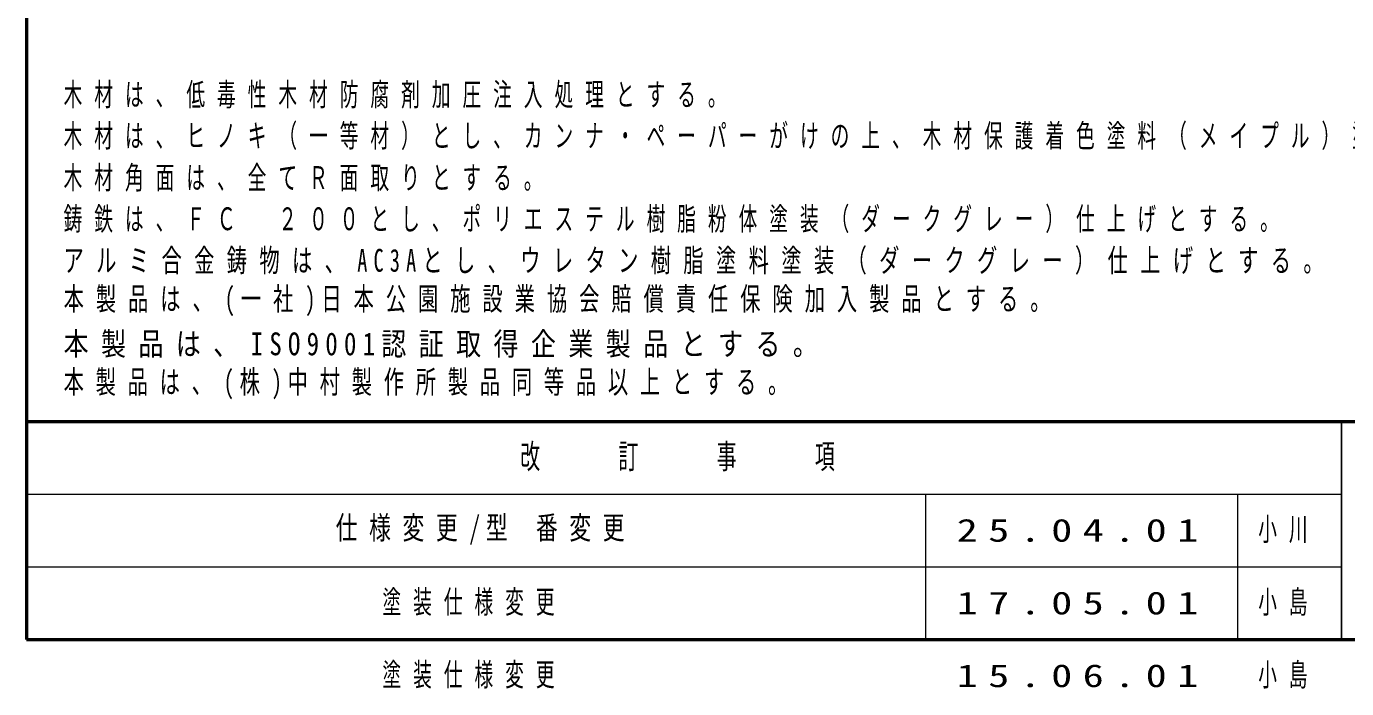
# Model space of a CAD drawing. Units: millimetres on the paper, scale 1:20. Extents: x -365 to 12, y -47 to 257.
# Drawn here: x -365 to -238, y -4.7 to 59 of the extents above; entities that cross this region are included whole.
import ezdxf

# ---------------------------------------------------------------- set-up
doc = ezdxf.new("R2010")
doc.units = ezdxf.units.MM
doc.layers.add('LY_1', color=7, linetype='Continuous', lineweight=25)
doc.layers.add('LY_2', color=7, linetype='Continuous', lineweight=13)
doc.styles.add('ＭＳ ゴシック', font='')
doc.styles.get('ＭＳ ゴシック').set_extended_font_data('MS Gothic')

msp = doc.modelspace()

# ---------------------------------------------------------------- linework, layer by layer
at = {"layer": 'LY_2', "lineweight": 50}
for p, q in [((-365, 257), (-365, 0)), ((-365, 21), (0, 21)), ((-365, 0), (0, 0))]:
    msp.add_line(p, q, dxfattribs=at)
at = {"layer": 'LY_2', "color": 211, "lineweight": 25}
msp.add_line((-238.5, 21), (-238.5, 0), dxfattribs=at)
at = {"layer": 'LY_2'}
for p, q in [((-365, 14), (-238.5, 14)), ((-278.5, 14), (-278.5, 0)), ((-248.5, 14), (-248.5, 0)), ((-365, 7), (-238.5, 7))]:
    msp.add_line(p, q, dxfattribs=at)

# ---------------------------------------------------------------- texts
at = {"layer": 'LY_1', "char_height": 2.199, "style": 'ＭＳ ゴシック'}
for s, insert, attachment_point in [('\\T1.64;\\W0.6;木材は、低毒性木材防腐剤加圧注入処理とする。', (-361.422, 51.116), 7), ('\\T1.64;\\W0.6;木材は、ヒノキ（一等材）とし、カンナ・ペーパーがけの上、木材保護着色塗料（メイプル）塗装仕上げとする。', (-361.422, 47.116), 7), ('\\T1.64;\\W0.6;木材角面は、全てＲ面取りとする。', (-361.422, 43.116), 7), ('\\T1.64;\\W0.6;鋳鉄は、ＦＣ\u3000２００とし、ポリエステル樹脂粉体塗装（ダークグレー）仕上げとする。', (-361.422, 39.116), 7), ('\\T1.61;\\W0.65;アルミ合金鋳物は、AC3Aとし、ウレタン樹脂塗料塗装（ダークグレー）仕上げとする。', (-361.422, 35.116), 7), ('\\T1.59;\\W0.65;本製品は、(一社)日本公園施設業協会賠償責任保険加入製品とする。', (-361.422, 31.116), 7), ('\\T1.5;\\W0.8;本製品は、ISO9001認証取得企業製品とする。', (-361.422, 27.116), 7), ('\\T1.58;\\W0.65;本製品は、(株)中村製作所製品同等品以上とする。', (-361.422, 23.116), 7), ('\\T1.53;\\W0.7;仕様変更/型\\~番変更', (-335.25, 10.5), 4), ('\\T1.5;\\W1.35;25.04.01', (-275.5, 10.5), 4), ('\\T1.64;\\W0.6;小川', (-246.5, 10.5), 4), ('\\T1.64;\\W0.6;塗装仕様変更', (-330.75, 3.5), 4), ('\\T1.5;\\W1.35;17.05.01', (-275.5, 3.5), 4), ('\\T1.64;\\W0.6;小島', (-246.5, 3.5), 4), ('\\T1.64;\\W0.6;塗装仕様変更', (-330.75, -3.5), 4), ('\\T1.64;\\W0.6;塗装仕様変更', (-330.75, -3.5), 4), ('\\T1.5;\\W1.35;15.06.01', (-275.5, -3.5), 4), ('\\T1.5;\\W1.35;15.06.01', (-275.5, -3.5), 4), ('\\T1.64;\\W0.6;小島', (-246.5, -3.5), 4), ('\\T1.64;\\W0.6;小島', (-246.5, -3.5), 4)]:
    msp.add_mtext(s, dxfattribs=dict(at, insert=insert, attachment_point=attachment_point))
at = {"layer": 'LY_2', "color": 4, "insert": (-301.75, 17.5), "char_height": 2.346, "attachment_point": 5, "style": 'ＭＳ ゴシック'}
msp.add_mtext('\\T1.64;\\W0.6;改\u3000\u3000訂\u3000\u3000事\u3000\u3000項', dxfattribs=at)

doc.saveas('drawing.dxf')
